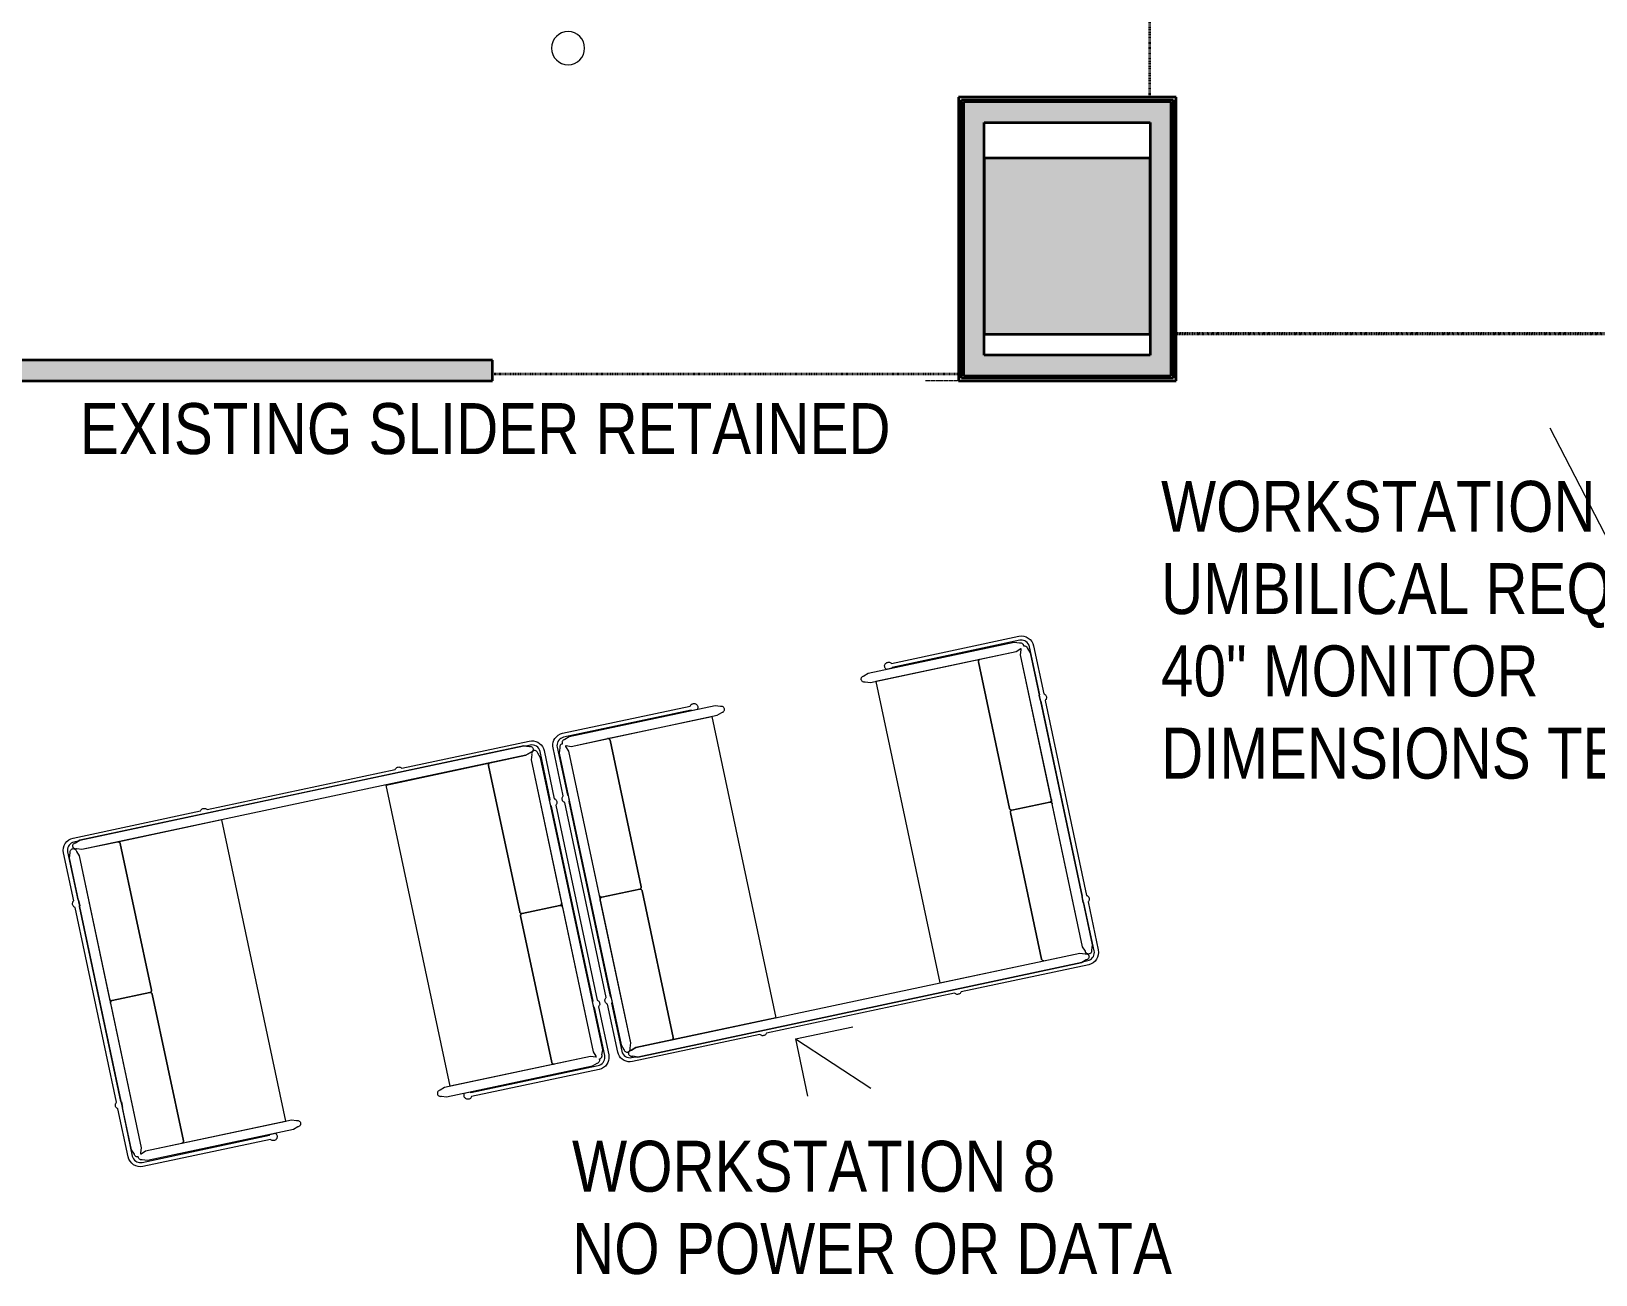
# Model space of a CAD drawing. Header units: millimetres. Extents: x 31960 to 73442, y -14102 to 21505.
# Drawn here: x 39723 to 47270, y -5281 to 719 of the extents above; entities that cross this region are included whole.
import ezdxf

# ---------------------------------------------------------------- set-up
doc = ezdxf.new("R2010")
doc.units = ezdxf.units.MM
doc.linetypes.add('BVNDH-Dash', pattern=[6, 3, -3])
doc.linetypes.add('BVNDH-Overhead', pattern=[6, 4, -2])
for name, color, linetype, lineweight in [('A-AREA', 32, 'BVNDH-Dash', 35), ('A-FLOR-OVHD', 1, 'BVNDH-Overhead', 13), ('A-GENM', 13, 'Continuous', 13), ('A-WALL', 113, 'Continuous', 13), ('A-WALL-PATT', 111, 'Continuous', 13), ('G-ANNO-TEXT', 231, 'Continuous', 9), ('G-IMPT', 8, 'Continuous', 9), ('I-FURN', 30, 'Continuous', 9), ('I-WALL', 2, 'Continuous', 13)]:
    doc.layers.add(name, color=color, linetype=linetype, lineweight=lineweight)
doc.styles.add('Arial Narrow_1', font='ARIALN.TTF', dxfattribs={"height": 245.820669})
pattern_1 = [(0, (0, 0), (0, 300000), [])]

# ---------------------------------------------------------------- blocks, each defined once
blk = doc.blocks.new('Family3 - Family3-1058224-Level 9 207 Kent St 1_100')
at = {"layer": 'A-GENM'}
blk.add_hatch(color=254, dxfattribs=at).paths.add_polyline_path([(-1040.1, -1663.5), (-190.1, -1663.5), (-190.1, -862.5), (-1040.1, -862.5)], flags=0)
at = {"layer": 'A-GENM', "color": 67, "lineweight": 35}
for p, q in [((-190.1, -862.5), (-1040.1, -862.5)), ((-1040.1, -862.5), (-1040.1, -1663.5)), ((-190.1, -1663.5), (-190.1, -862.5)), ((-1040.1, -1663.5), (-190.1, -1663.5))]:
    blk.add_line(p, q, dxfattribs=at)
blk = doc.blocks.new('Alcove Cabin5 - Alcove_Cabin_Group individual_dwg-1684359-Level 9 207 Kent St 1_100')
at = {"layer": 'G-IMPT', "flags": 128}
for points in [[(-620.97, -2550), (-620.97, -2786.87), (-618.394, -2788.78), (-616.178, -2791.1), (-614.385, -2793.77), (-613.066, -2796.69), (-612.259, -2799.8), (-611.988, -2803), (-612.259, -2806.2), (-613.066, -2809.31), (-614.385, -2812.23), (-616.178, -2814.9), (-618.394, -2817.22), (-620.97, -2819.13), (-620.97, -3780.87), (-618.394, -3782.78), (-616.178, -3785.1), (-614.385, -3787.77), (-613.066, -3790.69), (-612.259, -3793.8), (-611.988, -3797), (-612.259, -3800.2), (-613.066, -3803.31), (-614.385, -3806.23), (-616.178, -3808.9), (-618.394, -3811.22), (-620.97, -3813.13), (-620.97, -4050), (-621.709, -4059.39), (-623.907, -4068.54), (-627.51, -4077.24), (-632.429, -4085.27), (-638.544, -4092.43), (-647.636, -4099.89), (-658.009, -4105.43), (-669.265, -4108.85), (-680.97, -4110), (-1309.84, -4110), (-1311.95, -4112.8), (-1314.54, -4115.16), (-1317.52, -4117), (-1320.79, -4118.26), (-1324.24, -4118.9), (-1327.74, -4118.9), (-1331.19, -4118.25), (-1334.45, -4116.98), (-1337.43, -4115.13), (-1340.02, -4112.77), (-1342.12, -4109.97), (-1343.68, -4106.83), (-1344.64, -4103.46), (-1344.95, -4099.97), (-1344.62, -4096.48), (-1343.66, -4093.11), (-1342.09, -4089.97), (-1339.97, -4087.18), (-1339.97, -4086.63), (-1311.97, -4086.63), (-1311.97, -4087.18), (-1309.84, -4090), (-680.97, -4090), (-674.024, -4089.39), (-667.289, -4087.59), (-660.97, -4084.64), (-655.258, -4080.64), (-650.328, -4075.71), (-646.329, -4070), (-643.382, -4063.68), (-641.578, -4056.95), (-640.97, -4050), (-640.97, -3813.13), (-643.788, -3811), (-644.342, -3811), (-644.342, -3783), (-643.788, -3783), (-640.97, -3780.87), (-640.97, -2819.13), (-643.788, -2817), (-644.342, -2817), (-644.342, -2789), (-643.788, -2789), (-640.97, -2786.87), (-640.97, -2550), (-641.739, -2542.2), (-644.015, -2534.69), (-647.711, -2527.78), (-652.686, -2521.72), (-658.747, -2516.74), (-665.663, -2513.04), (-673.166, -2510.77), (-680.97, -2510), (-701.003, -2510), (-710.97, -2506.37), (-2900.97, -2506.37), (-2910.94, -2510), (-2930.97, -2510), (-2937.92, -2510.61), (-2944.65, -2512.41), (-2950.97, -2515.36), (-2956.68, -2519.36), (-2961.61, -2524.29), (-2965.61, -2530), (-2968.56, -2536.32), (-2970.36, -2543.05), (-2970.97, -2550), (-2970.97, -2786.87), (-2968.15, -2789), (-2967.6, -2789), (-2967.6, -2817), (-2968.15, -2817), (-2970.97, -2819.13), (-2970.97, -3780.87), (-2968.15, -3783), (-2967.6, -3783), (-2967.6, -3811), (-2968.15, -3811), (-2970.97, -3813.13), (-2970.97, -4050), (-2970.2, -4057.8), (-2967.93, -4065.31), (-2964.23, -4072.22), (-2959.25, -4078.28), (-2954.48, -4082.36), (-2949.13, -4085.64), (-2943.33, -4088.04), (-2937.23, -4089.51), (-2930.97, -4090), (-2302.1, -4090), (-2299.97, -4087.18), (-2299.97, -4086.63), (-2271.97, -4086.63), (-2271.97, -4087.18), (-2269.85, -4089.97), (-2268.28, -4093.11), (-2267.32, -4096.48), (-2266.99, -4099.97), (-2267.3, -4103.46), (-2268.26, -4106.83), (-2269.82, -4109.97), (-2271.92, -4112.77), (-2274.51, -4115.13), (-2277.49, -4116.98), (-2280.75, -4118.25), (-2284.2, -4118.9), (-2287.7, -4118.9), (-2291.15, -4118.26), (-2294.42, -4117), (-2297.4, -4115.16), (-2299.99, -4112.8), (-2302.1, -4110), (-2930.97, -4110), (-2942.68, -4108.85), (-2953.93, -4105.43), (-2964.3, -4099.89), (-2973.4, -4092.43), (-2980.86, -4083.33), (-2986.4, -4072.96), (-2989.82, -4061.71), (-2990.97, -4050), (-2990.97, -3813.13), (-2993.55, -3811.22), (-2995.76, -3808.9), (-2997.56, -3806.23), (-2998.87, -3803.31), (-2999.68, -3800.2), (-2999.95, -3797), (-2999.68, -3793.8), (-2998.87, -3790.69), (-2997.56, -3787.77), (-2995.76, -3785.1), (-2993.55, -3782.78), (-2990.97, -3780.87), (-2990.97, -2819.13), (-2993.55, -2817.22), (-2995.76, -2814.9), (-2997.56, -2812.23), (-2998.87, -2809.31), (-2999.68, -2806.2), (-2999.95, -2803), (-2999.68, -2799.8), (-2998.87, -2796.69), (-2997.56, -2793.77), (-2995.76, -2791.1), (-2993.55, -2788.78), (-2990.97, -2786.87), (-2990.97, -2550), (-2989.82, -2538.29), (-2986.4, -2527.04), (-2980.86, -2516.67), (-2973.4, -2507.57), (-2964.3, -2500.11), (-2953.93, -2494.57), (-2942.68, -2491.15), (-2930.97, -2490), (-2302.1, -2490), (-2300.19, -2487.42), (-2297.87, -2485.21), (-2295.2, -2483.41), (-2292.28, -2482.1), (-2289.17, -2481.29), (-2285.97, -2481.02), (-2282.77, -2481.29), (-2279.66, -2482.1), (-2276.74, -2483.41), (-2274.07, -2485.21), (-2271.75, -2487.42), (-2269.84, -2490), (-1342.1, -2490), (-1340.19, -2487.42), (-1337.87, -2485.21), (-1335.2, -2483.41), (-1332.28, -2482.1), (-1329.17, -2481.29), (-1325.97, -2481.02), (-1322.77, -2481.29), (-1319.66, -2482.1), (-1316.74, -2483.41), (-1314.07, -2485.21), (-1311.75, -2487.42), (-1309.84, -2490), (-680.97, -2490), (-670.551, -2490.91), (-660.449, -2493.62), (-650.97, -2498.04), (-642.403, -2504.04), (-635.007, -2511.43), (-629.008, -2520), (-624.588, -2529.48), (-621.882, -2539.58)], [(-2928.97, -2555.01), (-2928.97, -2556.3), (-2920.34, -2580), (-2920.34, -4020), (-2929.01, -4043.83), (-2929, -4045.93), (-2929.28, -4048.02), (-2927.3, -4048.04), (-2903.47, -4039.37), (-2183.47, -4039.37), (-2159.77, -4048), (-2158.48, -4048), (-2155.56, -4048.29), (-2152.74, -4049.14), (-2150.15, -4050.53), (-2147.88, -4052.39), (-2146.01, -4054.67), (-2144.63, -4057.26), (-2143.77, -4060.07), (-2143.48, -4063), (-2143.77, -4065.93), (-2144.63, -4068.74), (-2146.01, -4071.33), (-2147.88, -4073.61), (-2150.15, -4075.47), (-2152.74, -4076.86), (-2155.56, -4077.71), (-2158.48, -4078), (-2159.77, -4078), (-2183.47, -4086.63), (-2903.47, -4086.63), (-2927.3, -4077.96), (-2930.07, -4077.91), (-2932.79, -4077.36), (-2935.36, -4076.32), (-2937.69, -4074.82), (-2939.71, -4072.91), (-2941.35, -4070.67), (-2942.54, -4068.17), (-2943.25, -4065.49), (-2943.45, -4062.72), (-2943.15, -4059.96), (-2945.58, -4059.9), (-2947.97, -4059.44), (-2950.26, -4058.6), (-2952.38, -4057.41), (-2954.28, -4055.88), (-2955.91, -4054.07), (-2957.22, -4052.02), (-2958.18, -4049.78), (-2958.77, -4047.41), (-2958.97, -4044.99), (-2958.97, -4043.7), (-2967.6, -4020), (-2967.6, -2580), (-2958.97, -2556.3), (-2958.97, -2555.01), (-2958.68, -2552.09), (-2957.83, -2549.27), (-2956.44, -2546.68), (-2954.58, -2544.41), (-2952.3, -2542.54), (-2949.71, -2541.16), (-2946.9, -2540.3), (-2943.97, -2540.01), (-2941.04, -2540.3), (-2938.23, -2541.16), (-2935.64, -2542.54), (-2933.36, -2544.41), (-2931.5, -2546.68), (-2930.11, -2549.27), (-2929.26, -2552.09)], [(-1805.97, -2506.37), (-710.97, -2506.37), (-687.266, -2515), (-685.983, -2515), (-683.057, -2515.29), (-680.243, -2516.14), (-677.65, -2517.53), (-675.377, -2519.39), (-673.512, -2521.67), (-672.126, -2524.26), (-671.272, -2527.07), (-670.984, -2530), (-671.272, -2532.93), (-672.126, -2535.74), (-673.512, -2538.33), (-675.377, -2540.61), (-677.65, -2542.47), (-680.243, -2543.86), (-683.057, -2544.71), (-685.983, -2545), (-687.266, -2545), (-710.97, -2553.63), (-2900.97, -2553.63), (-2924.67, -2545), (-2925.96, -2545), (-2928.88, -2544.71), (-2931.7, -2543.86), (-2934.29, -2542.47), (-2936.56, -2540.61), (-2938.43, -2538.33), (-2939.81, -2535.74), (-2940.67, -2532.93), (-2940.96, -2530), (-2940.67, -2527.07), (-2939.81, -2524.26), (-2938.43, -2521.67), (-2936.56, -2519.39), (-2934.29, -2517.53), (-2931.7, -2516.14), (-2928.88, -2515.29), (-2925.96, -2515), (-2924.67, -2515), (-2900.97, -2506.37)], [(-2925.96, -2545), (-2928.25, -2544.82), (-2930.5, -2544.3), (-2932.63, -2543.43), (-2934.61, -2542.25), (-2935.09, -2542.92), (-2932.99, -2544.79), (-2931.28, -2547.02), (-2930.01, -2549.52), (-2929.23, -2552.22), (-2928.97, -2555.01), (-2928.97, -2556.3), (-2920.34, -2580), (-2920.34, -3286.5), (-2920.15, -3288.45), (-2919.58, -3290.33), (-2918.66, -3292.06), (-2917.41, -3293.57), (-2915.9, -3294.81), (-2914.17, -3295.74), (-2912.29, -3296.31), (-2910.34, -3296.5), (-2724.06, -3296.5), (-2722.11, -3296.31), (-2720.23, -3295.74), (-2718.51, -3294.81), (-2716.99, -3293.57), (-2715.75, -3292.06), (-2714.82, -3290.33), (-2714.25, -3288.45), (-2714.06, -3286.5), (-2714.06, -2563.63), (-2714.25, -2561.68), (-2714.82, -2559.8), (-2715.75, -2558.07), (-2716.99, -2556.56), (-2718.18, -2555.54), (-2719.52, -2554.72), (-2720.97, -2554.12), (-2722.5, -2553.75), (-2724.06, -2553.63), (-2900.97, -2553.63), (-2924.67, -2545)], [(-2714.06, -4029.37), (-2714.25, -4031.32), (-2714.82, -4033.2), (-2715.75, -4034.93), (-2716.99, -4036.44), (-2718.51, -4037.69), (-2720.23, -4038.61), (-2722.11, -4039.18), (-2724.06, -4039.37), (-2210.97, -4039.37), (-2210.97, -2553.63), (-2724.06, -2553.63), (-2722.5, -2553.75), (-2720.97, -2554.12), (-2719.52, -2554.72), (-2718.18, -2555.54), (-2716.99, -2556.56), (-2715.75, -2558.07), (-2714.82, -2559.8), (-2714.25, -2561.68), (-2714.06, -2563.63), (-2714.06, -3286.5), (-2714.18, -3288.06), (-2714.55, -3289.59), (-2715.15, -3291.04), (-2715.97, -3292.38), (-2716.99, -3293.57), (-2718.51, -3294.81), (-2720.23, -3295.74), (-2722.11, -3296.31), (-2724.06, -3296.5), (-2722.11, -3296.69), (-2720.23, -3297.26), (-2718.51, -3298.19), (-2716.99, -3299.43), (-2715.97, -3300.62), (-2715.15, -3301.96), (-2714.55, -3303.41), (-2714.18, -3304.94), (-2714.06, -3306.5)], [(-682.97, -2555.01), (-682.97, -2556.3), (-691.598, -2580), (-691.598, -4020), (-682.925, -4043.83), (-682.94, -4045.93), (-682.659, -4048.02), (-684.642, -4048.04), (-708.47, -4039.37), (-1428.47, -4039.37), (-1452.17, -4048), (-1453.46, -4048), (-1456.38, -4048.29), (-1459.2, -4049.14), (-1461.79, -4050.53), (-1464.06, -4052.39), (-1465.93, -4054.67), (-1467.31, -4057.26), (-1468.17, -4060.07), (-1468.46, -4063), (-1468.17, -4065.93), (-1467.31, -4068.74), (-1465.93, -4071.33), (-1464.06, -4073.61), (-1461.79, -4075.47), (-1459.2, -4076.86), (-1456.38, -4077.71), (-1453.46, -4078), (-1452.17, -4078), (-1428.47, -4086.63), (-708.47, -4086.63), (-684.642, -4077.96), (-681.869, -4077.91), (-679.15, -4077.36), (-676.58, -4076.32), (-674.246, -4074.82), (-672.228, -4072.91), (-670.595, -4070.67), (-669.402, -4068.17), (-668.691, -4065.49), (-668.486, -4062.72), (-668.794, -4059.96), (-666.359, -4059.9), (-663.967, -4059.44), (-661.68, -4058.6), (-659.558, -4057.41), (-657.659, -4055.88), (-656.032, -4054.07), (-654.719, -4052.02), (-653.756, -4049.78), (-653.168, -4047.41), (-652.97, -4044.99), (-652.97, -4043.7), (-644.342, -4020), (-644.342, -2580), (-652.97, -2556.3), (-652.97, -2555.01), (-653.258, -2552.09), (-654.112, -2549.27), (-655.498, -2546.68), (-657.364, -2544.41), (-659.637, -2542.54), (-662.23, -2541.16), (-665.044, -2540.3), (-667.97, -2540.01), (-670.896, -2540.3), (-673.71, -2541.16), (-676.303, -2542.54), (-678.576, -2544.41), (-680.442, -2546.68), (-681.828, -2549.27), (-682.682, -2552.09)], [(-897.879, -4029.37), (-897.687, -4031.32), (-897.118, -4033.2), (-896.194, -4034.93), (-894.95, -4036.44), (-893.435, -4037.69), (-891.706, -4038.61), (-889.83, -4039.18), (-887.879, -4039.37), (-1400.97, -4039.37), (-1400.97, -2553.63), (-887.879, -2553.63), (-889.444, -2553.75), (-890.969, -2554.12), (-892.419, -2554.72), (-893.757, -2555.54), (-894.95, -2556.56), (-896.194, -2558.07), (-897.118, -2559.8), (-897.687, -2561.68), (-897.879, -2563.63), (-897.879, -3286.5), (-897.756, -3288.06), (-897.39, -3289.59), (-896.789, -3291.04), (-895.969, -3292.38), (-894.95, -3293.57), (-893.435, -3294.81), (-891.706, -3295.74), (-889.83, -3296.31), (-887.879, -3296.5), (-889.83, -3296.69), (-891.706, -3297.26), (-893.435, -3298.19), (-894.95, -3299.43), (-895.969, -3300.62), (-896.789, -3301.96), (-897.39, -3303.41), (-897.756, -3304.94), (-897.879, -3306.5)], [(-685.983, -2545), (-683.685, -2544.82), (-681.442, -2544.3), (-679.306, -2543.43), (-677.327, -2542.25), (-676.85, -2542.92), (-678.947, -2544.79), (-680.66, -2547.02), (-681.928, -2549.52), (-682.707, -2552.22), (-682.97, -2555.01), (-682.97, -2556.3), (-691.598, -2580), (-691.598, -3286.5), (-691.79, -3288.45), (-692.359, -3290.33), (-693.283, -3292.06), (-694.527, -3293.57), (-696.042, -3294.81), (-697.771, -3295.74), (-699.647, -3296.31), (-701.598, -3296.5), (-887.879, -3296.5), (-889.83, -3296.31), (-891.706, -3295.74), (-893.435, -3294.81), (-894.95, -3293.57), (-896.194, -3292.06), (-897.118, -3290.33), (-897.687, -3288.45), (-897.879, -3286.5), (-897.879, -2563.63), (-897.687, -2561.68), (-897.118, -2559.8), (-896.194, -2558.07), (-894.95, -2556.56), (-893.757, -2555.54), (-892.419, -2554.72), (-890.969, -2554.12), (-889.444, -2553.75), (-887.879, -2553.63), (-710.97, -2553.63), (-687.266, -2545)], [(-2927.3, -4048.04), (-2903.47, -4039.37), (-2724.06, -4039.37), (-2722.11, -4039.18), (-2720.23, -4038.61), (-2718.51, -4037.69), (-2716.99, -4036.44), (-2715.75, -4034.93), (-2714.82, -4033.2), (-2714.25, -4031.32), (-2714.06, -4029.37), (-2714.06, -3306.5), (-2714.25, -3304.55), (-2714.82, -3302.67), (-2715.75, -3300.94), (-2716.99, -3299.43), (-2718.51, -3298.19), (-2720.23, -3297.26), (-2722.11, -3296.69), (-2724.06, -3296.5), (-2910.34, -3296.5), (-2912.29, -3296.69), (-2914.17, -3297.26), (-2915.9, -3298.19), (-2917.41, -3299.43), (-2918.66, -3300.94), (-2919.58, -3302.67), (-2920.15, -3304.55), (-2920.34, -3306.5), (-2920.34, -4020), (-2929.01, -4043.83), (-2929, -4045.93), (-2929.28, -4048.02), (-2928.46, -4048)], [(-2920.34, -3306.5), (-2920.15, -3304.55), (-2919.58, -3302.67), (-2918.66, -3300.94), (-2917.41, -3299.43), (-2915.9, -3298.19), (-2914.17, -3297.26), (-2912.29, -3296.69), (-2910.34, -3296.5), (-2912.29, -3296.31), (-2914.17, -3295.74), (-2915.9, -3294.81), (-2917.41, -3293.57), (-2918.66, -3292.06), (-2919.58, -3290.33), (-2920.15, -3288.45), (-2920.34, -3286.5)], [(-691.598, -3286.5), (-691.79, -3288.45), (-692.359, -3290.33), (-693.283, -3292.06), (-694.527, -3293.57), (-695.72, -3294.59), (-697.058, -3295.41), (-698.507, -3296.01), (-700.033, -3296.38), (-701.598, -3296.5), (-700.033, -3296.62), (-698.507, -3296.99), (-697.058, -3297.59), (-695.72, -3298.41), (-694.527, -3299.43), (-693.283, -3300.94), (-692.359, -3302.67), (-691.79, -3304.55), (-691.598, -3306.5)]]:
    blk.add_lwpolyline(points, close=True, dxfattribs=at)
blk.add_lwpolyline([(-684.642, -4048.04), (-708.47, -4039.37), (-887.879, -4039.37), (-889.83, -4039.18), (-891.706, -4038.61), (-893.435, -4037.69), (-894.95, -4036.44), (-896.194, -4034.93), (-897.118, -4033.2), (-897.687, -4031.32), (-897.879, -4029.37), (-897.879, -3306.5), (-897.687, -3304.55), (-897.118, -3302.67), (-896.194, -3300.94), (-894.95, -3299.43), (-893.435, -3298.19), (-891.706, -3297.26), (-889.83, -3296.69), (-887.879, -3296.5), (-701.598, -3296.5), (-699.647, -3296.69), (-697.771, -3297.26), (-696.042, -3298.19), (-694.527, -3299.43), (-693.283, -3300.94), (-692.359, -3302.67), (-691.79, -3304.55), (-691.598, -3306.5), (-691.598, -4020), (-682.925, -4043.83), (-682.94, -4045.93), (-682.659, -4048.02), (-683.483, -4048), (-684.64, -4048.04)], dxfattribs=at)
blk = doc.blocks.new('Alcove Cabin5 - Alcove Cabin-1804124-Level 9 207 Kent St 1_100')
blk.add_blockref('Alcove Cabin5 - Alcove_Cabin_Group individual_dwg-1684359-Level 9 207 Kent St 1_100', (43276.9, -214.5))
blk = doc.blocks.new('Alcove Cabin8 - Alcove_Cabin_Group individual_dwg-1684359-Level 9 207 Kent St 1_100')
at = {"layer": 'G-IMPT', "flags": 128}
for points in [[(-620.97, -2550), (-620.97, -2786.87), (-618.394, -2788.78), (-616.178, -2791.1), (-614.385, -2793.77), (-613.066, -2796.69), (-612.259, -2799.8), (-611.988, -2803), (-612.259, -2806.2), (-613.066, -2809.31), (-614.385, -2812.23), (-616.178, -2814.9), (-618.394, -2817.22), (-620.97, -2819.13), (-620.97, -3780.87), (-618.394, -3782.78), (-616.178, -3785.1), (-614.385, -3787.77), (-613.066, -3790.69), (-612.259, -3793.8), (-611.988, -3797), (-612.259, -3800.2), (-613.066, -3803.31), (-614.385, -3806.23), (-616.178, -3808.9), (-618.394, -3811.22), (-620.97, -3813.13), (-620.97, -4050), (-621.709, -4059.39), (-623.907, -4068.54), (-627.51, -4077.24), (-632.429, -4085.27), (-638.544, -4092.43), (-647.636, -4099.89), (-658.009, -4105.43), (-669.265, -4108.85), (-680.97, -4110), (-1309.84, -4110), (-1311.95, -4112.8), (-1314.54, -4115.16), (-1317.52, -4117), (-1320.79, -4118.26), (-1324.24, -4118.9), (-1327.74, -4118.9), (-1331.19, -4118.25), (-1334.45, -4116.98), (-1337.43, -4115.13), (-1340.02, -4112.77), (-1342.12, -4109.97), (-1343.68, -4106.83), (-1344.64, -4103.46), (-1344.95, -4099.97), (-1344.62, -4096.48), (-1343.66, -4093.11), (-1342.09, -4089.97), (-1339.97, -4087.18), (-1339.97, -4086.63), (-1311.97, -4086.63), (-1311.97, -4087.18), (-1309.84, -4090), (-680.97, -4090), (-674.024, -4089.39), (-667.289, -4087.59), (-660.97, -4084.64), (-655.258, -4080.64), (-650.328, -4075.71), (-646.329, -4070), (-643.382, -4063.68), (-641.578, -4056.95), (-640.97, -4050), (-640.97, -3813.13), (-643.788, -3811), (-644.342, -3811), (-644.342, -3783), (-643.788, -3783), (-640.97, -3780.87), (-640.97, -2819.13), (-643.788, -2817), (-644.342, -2817), (-644.342, -2789), (-643.788, -2789), (-640.97, -2786.87), (-640.97, -2550), (-641.739, -2542.2), (-644.015, -2534.69), (-647.711, -2527.78), (-652.686, -2521.72), (-658.747, -2516.74), (-665.663, -2513.04), (-673.166, -2510.77), (-680.97, -2510), (-701.003, -2510), (-710.97, -2506.37), (-2900.97, -2506.37), (-2910.94, -2510), (-2930.97, -2510), (-2937.92, -2510.61), (-2944.65, -2512.41), (-2950.97, -2515.36), (-2956.68, -2519.36), (-2961.61, -2524.29), (-2965.61, -2530), (-2968.56, -2536.32), (-2970.36, -2543.05), (-2970.97, -2550), (-2970.97, -2786.87), (-2968.15, -2789), (-2967.6, -2789), (-2967.6, -2817), (-2968.15, -2817), (-2970.97, -2819.13), (-2970.97, -3780.87), (-2968.15, -3783), (-2967.6, -3783), (-2967.6, -3811), (-2968.15, -3811), (-2970.97, -3813.13), (-2970.97, -4050), (-2970.2, -4057.8), (-2967.93, -4065.31), (-2964.23, -4072.22), (-2959.25, -4078.28), (-2954.48, -4082.36), (-2949.13, -4085.64), (-2943.33, -4088.04), (-2937.23, -4089.51), (-2930.97, -4090), (-2302.1, -4090), (-2299.97, -4087.18), (-2299.97, -4086.63), (-2271.97, -4086.63), (-2271.97, -4087.18), (-2269.85, -4089.97), (-2268.28, -4093.11), (-2267.32, -4096.48), (-2266.99, -4099.97), (-2267.3, -4103.46), (-2268.26, -4106.83), (-2269.82, -4109.97), (-2271.92, -4112.77), (-2274.51, -4115.13), (-2277.49, -4116.98), (-2280.75, -4118.25), (-2284.2, -4118.9), (-2287.7, -4118.9), (-2291.15, -4118.26), (-2294.42, -4117), (-2297.4, -4115.16), (-2299.99, -4112.8), (-2302.1, -4110), (-2930.97, -4110), (-2942.68, -4108.85), (-2953.93, -4105.43), (-2964.3, -4099.89), (-2973.4, -4092.43), (-2980.86, -4083.33), (-2986.4, -4072.96), (-2989.82, -4061.71), (-2990.97, -4050), (-2990.97, -3813.13), (-2993.55, -3811.22), (-2995.76, -3808.9), (-2997.56, -3806.23), (-2998.87, -3803.31), (-2999.68, -3800.2), (-2999.95, -3797), (-2999.68, -3793.8), (-2998.87, -3790.69), (-2997.56, -3787.77), (-2995.76, -3785.1), (-2993.55, -3782.78), (-2990.97, -3780.87), (-2990.97, -2819.13), (-2993.55, -2817.22), (-2995.76, -2814.9), (-2997.56, -2812.23), (-2998.87, -2809.31), (-2999.68, -2806.2), (-2999.95, -2803), (-2999.68, -2799.8), (-2998.87, -2796.69), (-2997.56, -2793.77), (-2995.76, -2791.1), (-2993.55, -2788.78), (-2990.97, -2786.87), (-2990.97, -2550), (-2989.82, -2538.29), (-2986.4, -2527.04), (-2980.86, -2516.67), (-2973.4, -2507.57), (-2964.3, -2500.11), (-2953.93, -2494.57), (-2942.68, -2491.15), (-2930.97, -2490), (-2302.1, -2490), (-2300.19, -2487.42), (-2297.87, -2485.21), (-2295.2, -2483.41), (-2292.28, -2482.1), (-2289.17, -2481.29), (-2285.97, -2481.02), (-2282.77, -2481.29), (-2279.66, -2482.1), (-2276.74, -2483.41), (-2274.07, -2485.21), (-2271.75, -2487.42), (-2269.84, -2490), (-1342.1, -2490), (-1340.19, -2487.42), (-1337.87, -2485.21), (-1335.2, -2483.41), (-1332.28, -2482.1), (-1329.17, -2481.29), (-1325.97, -2481.02), (-1322.77, -2481.29), (-1319.66, -2482.1), (-1316.74, -2483.41), (-1314.07, -2485.21), (-1311.75, -2487.42), (-1309.84, -2490), (-680.97, -2490), (-670.551, -2490.91), (-660.449, -2493.62), (-650.97, -2498.04), (-642.403, -2504.04), (-635.007, -2511.43), (-629.008, -2520), (-624.588, -2529.48), (-621.882, -2539.58)], [(-2928.97, -2555.01), (-2928.97, -2556.3), (-2920.34, -2580), (-2920.34, -4020), (-2929.01, -4043.83), (-2929, -4045.93), (-2929.28, -4048.02), (-2927.3, -4048.04), (-2903.47, -4039.37), (-2183.47, -4039.37), (-2159.77, -4048), (-2158.48, -4048), (-2155.56, -4048.29), (-2152.74, -4049.14), (-2150.15, -4050.53), (-2147.88, -4052.39), (-2146.01, -4054.67), (-2144.63, -4057.26), (-2143.77, -4060.07), (-2143.48, -4063), (-2143.77, -4065.93), (-2144.63, -4068.74), (-2146.01, -4071.33), (-2147.88, -4073.61), (-2150.15, -4075.47), (-2152.74, -4076.86), (-2155.56, -4077.71), (-2158.48, -4078), (-2159.77, -4078), (-2183.47, -4086.63), (-2903.47, -4086.63), (-2927.3, -4077.96), (-2930.07, -4077.91), (-2932.79, -4077.36), (-2935.36, -4076.32), (-2937.69, -4074.82), (-2939.71, -4072.91), (-2941.35, -4070.67), (-2942.54, -4068.17), (-2943.25, -4065.49), (-2943.45, -4062.72), (-2943.15, -4059.96), (-2945.58, -4059.9), (-2947.97, -4059.44), (-2950.26, -4058.6), (-2952.38, -4057.41), (-2954.28, -4055.88), (-2955.91, -4054.07), (-2957.22, -4052.02), (-2958.18, -4049.78), (-2958.77, -4047.41), (-2958.97, -4044.99), (-2958.97, -4043.7), (-2967.6, -4020), (-2967.6, -2580), (-2958.97, -2556.3), (-2958.97, -2555.01), (-2958.68, -2552.09), (-2957.83, -2549.27), (-2956.44, -2546.68), (-2954.58, -2544.41), (-2952.3, -2542.54), (-2949.71, -2541.16), (-2946.9, -2540.3), (-2943.97, -2540.01), (-2941.04, -2540.3), (-2938.23, -2541.16), (-2935.64, -2542.54), (-2933.36, -2544.41), (-2931.5, -2546.68), (-2930.11, -2549.27), (-2929.26, -2552.09)], [(-1805.97, -2506.37), (-710.97, -2506.37), (-687.266, -2515), (-685.983, -2515), (-683.057, -2515.29), (-680.243, -2516.14), (-677.65, -2517.53), (-675.377, -2519.39), (-673.512, -2521.67), (-672.126, -2524.26), (-671.272, -2527.07), (-670.984, -2530), (-671.272, -2532.93), (-672.126, -2535.74), (-673.512, -2538.33), (-675.377, -2540.61), (-677.65, -2542.47), (-680.243, -2543.86), (-683.057, -2544.71), (-685.983, -2545), (-687.266, -2545), (-710.97, -2553.63), (-2900.97, -2553.63), (-2924.67, -2545), (-2925.96, -2545), (-2928.88, -2544.71), (-2931.7, -2543.86), (-2934.29, -2542.47), (-2936.56, -2540.61), (-2938.43, -2538.33), (-2939.81, -2535.74), (-2940.67, -2532.93), (-2940.96, -2530), (-2940.67, -2527.07), (-2939.81, -2524.26), (-2938.43, -2521.67), (-2936.56, -2519.39), (-2934.29, -2517.53), (-2931.7, -2516.14), (-2928.88, -2515.29), (-2925.96, -2515), (-2924.67, -2515), (-2900.97, -2506.37)], [(-2925.96, -2545), (-2928.25, -2544.82), (-2930.5, -2544.3), (-2932.63, -2543.43), (-2934.61, -2542.25), (-2935.09, -2542.92), (-2932.99, -2544.79), (-2931.28, -2547.02), (-2930.01, -2549.52), (-2929.23, -2552.22), (-2928.97, -2555.01), (-2928.97, -2556.3), (-2920.34, -2580), (-2920.34, -3286.5), (-2920.15, -3288.45), (-2919.58, -3290.33), (-2918.66, -3292.06), (-2917.41, -3293.57), (-2915.9, -3294.81), (-2914.17, -3295.74), (-2912.29, -3296.31), (-2910.34, -3296.5), (-2724.06, -3296.5), (-2722.11, -3296.31), (-2720.23, -3295.74), (-2718.51, -3294.81), (-2716.99, -3293.57), (-2715.75, -3292.06), (-2714.82, -3290.33), (-2714.25, -3288.45), (-2714.06, -3286.5), (-2714.06, -2563.63), (-2714.25, -2561.68), (-2714.82, -2559.8), (-2715.75, -2558.07), (-2716.99, -2556.56), (-2718.18, -2555.54), (-2719.52, -2554.72), (-2720.97, -2554.12), (-2722.5, -2553.75), (-2724.06, -2553.63), (-2900.97, -2553.63), (-2924.67, -2545)], [(-2714.06, -4029.37), (-2714.25, -4031.32), (-2714.82, -4033.2), (-2715.75, -4034.93), (-2716.99, -4036.44), (-2718.51, -4037.69), (-2720.23, -4038.61), (-2722.11, -4039.18), (-2724.06, -4039.37), (-2210.97, -4039.37), (-2210.97, -2553.63), (-2724.06, -2553.63), (-2722.5, -2553.75), (-2720.97, -2554.12), (-2719.52, -2554.72), (-2718.18, -2555.54), (-2716.99, -2556.56), (-2715.75, -2558.07), (-2714.82, -2559.8), (-2714.25, -2561.68), (-2714.06, -2563.63), (-2714.06, -3286.5), (-2714.18, -3288.06), (-2714.55, -3289.59), (-2715.15, -3291.04), (-2715.97, -3292.38), (-2716.99, -3293.57), (-2718.51, -3294.81), (-2720.23, -3295.74), (-2722.11, -3296.31), (-2724.06, -3296.5), (-2722.11, -3296.69), (-2720.23, -3297.26), (-2718.51, -3298.19), (-2716.99, -3299.43), (-2715.97, -3300.62), (-2715.15, -3301.96), (-2714.55, -3303.41), (-2714.18, -3304.94), (-2714.06, -3306.5)], [(-682.97, -2555.01), (-682.97, -2556.3), (-691.598, -2580), (-691.598, -4020), (-682.925, -4043.83), (-682.94, -4045.93), (-682.659, -4048.02), (-684.642, -4048.04), (-708.47, -4039.37), (-1428.47, -4039.37), (-1452.17, -4048), (-1453.46, -4048), (-1456.38, -4048.29), (-1459.2, -4049.14), (-1461.79, -4050.53), (-1464.06, -4052.39), (-1465.93, -4054.67), (-1467.31, -4057.26), (-1468.17, -4060.07), (-1468.46, -4063), (-1468.17, -4065.93), (-1467.31, -4068.74), (-1465.93, -4071.33), (-1464.06, -4073.61), (-1461.79, -4075.47), (-1459.2, -4076.86), (-1456.38, -4077.71), (-1453.46, -4078), (-1452.17, -4078), (-1428.47, -4086.63), (-708.47, -4086.63), (-684.642, -4077.96), (-681.869, -4077.91), (-679.15, -4077.36), (-676.58, -4076.32), (-674.246, -4074.82), (-672.228, -4072.91), (-670.595, -4070.67), (-669.402, -4068.17), (-668.691, -4065.49), (-668.486, -4062.72), (-668.794, -4059.96), (-666.359, -4059.9), (-663.967, -4059.44), (-661.68, -4058.6), (-659.558, -4057.41), (-657.659, -4055.88), (-656.032, -4054.07), (-654.719, -4052.02), (-653.756, -4049.78), (-653.168, -4047.41), (-652.97, -4044.99), (-652.97, -4043.7), (-644.342, -4020), (-644.342, -2580), (-652.97, -2556.3), (-652.97, -2555.01), (-653.258, -2552.09), (-654.112, -2549.27), (-655.498, -2546.68), (-657.364, -2544.41), (-659.637, -2542.54), (-662.23, -2541.16), (-665.044, -2540.3), (-667.97, -2540.01), (-670.896, -2540.3), (-673.71, -2541.16), (-676.303, -2542.54), (-678.576, -2544.41), (-680.442, -2546.68), (-681.828, -2549.27), (-682.682, -2552.09)], [(-897.879, -4029.37), (-897.687, -4031.32), (-897.118, -4033.2), (-896.194, -4034.93), (-894.95, -4036.44), (-893.435, -4037.69), (-891.706, -4038.61), (-889.83, -4039.18), (-887.879, -4039.37), (-1400.97, -4039.37), (-1400.97, -2553.63), (-887.879, -2553.63), (-889.444, -2553.75), (-890.969, -2554.12), (-892.419, -2554.72), (-893.757, -2555.54), (-894.95, -2556.56), (-896.194, -2558.07), (-897.118, -2559.8), (-897.687, -2561.68), (-897.879, -2563.63), (-897.879, -3286.5), (-897.756, -3288.06), (-897.39, -3289.59), (-896.789, -3291.04), (-895.969, -3292.38), (-894.95, -3293.57), (-893.435, -3294.81), (-891.706, -3295.74), (-889.83, -3296.31), (-887.879, -3296.5), (-889.83, -3296.69), (-891.706, -3297.26), (-893.435, -3298.19), (-894.95, -3299.43), (-895.969, -3300.62), (-896.789, -3301.96), (-897.39, -3303.41), (-897.756, -3304.94), (-897.879, -3306.5)], [(-685.983, -2545), (-683.685, -2544.82), (-681.442, -2544.3), (-679.306, -2543.43), (-677.327, -2542.25), (-676.85, -2542.92), (-678.947, -2544.79), (-680.66, -2547.02), (-681.928, -2549.52), (-682.707, -2552.22), (-682.97, -2555.01), (-682.97, -2556.3), (-691.598, -2580), (-691.598, -3286.5), (-691.79, -3288.45), (-692.359, -3290.33), (-693.283, -3292.06), (-694.527, -3293.57), (-696.042, -3294.81), (-697.771, -3295.74), (-699.647, -3296.31), (-701.598, -3296.5), (-887.879, -3296.5), (-889.83, -3296.31), (-891.706, -3295.74), (-893.435, -3294.81), (-894.95, -3293.57), (-896.194, -3292.06), (-897.118, -3290.33), (-897.687, -3288.45), (-897.879, -3286.5), (-897.879, -2563.63), (-897.687, -2561.68), (-897.118, -2559.8), (-896.194, -2558.07), (-894.95, -2556.56), (-893.757, -2555.54), (-892.419, -2554.72), (-890.969, -2554.12), (-889.444, -2553.75), (-887.879, -2553.63), (-710.97, -2553.63), (-687.266, -2545)], [(-2927.3, -4048.04), (-2903.47, -4039.37), (-2724.06, -4039.37), (-2722.11, -4039.18), (-2720.23, -4038.61), (-2718.51, -4037.69), (-2716.99, -4036.44), (-2715.75, -4034.93), (-2714.82, -4033.2), (-2714.25, -4031.32), (-2714.06, -4029.37), (-2714.06, -3306.5), (-2714.25, -3304.55), (-2714.82, -3302.67), (-2715.75, -3300.94), (-2716.99, -3299.43), (-2718.51, -3298.19), (-2720.23, -3297.26), (-2722.11, -3296.69), (-2724.06, -3296.5), (-2910.34, -3296.5), (-2912.29, -3296.69), (-2914.17, -3297.26), (-2915.9, -3298.19), (-2917.41, -3299.43), (-2918.66, -3300.94), (-2919.58, -3302.67), (-2920.15, -3304.55), (-2920.34, -3306.5), (-2920.34, -4020), (-2929.01, -4043.83), (-2929, -4045.93), (-2929.28, -4048.02), (-2928.46, -4048)], [(-2920.34, -3306.5), (-2920.15, -3304.55), (-2919.58, -3302.67), (-2918.66, -3300.94), (-2917.41, -3299.43), (-2915.9, -3298.19), (-2914.17, -3297.26), (-2912.29, -3296.69), (-2910.34, -3296.5), (-2912.29, -3296.31), (-2914.17, -3295.74), (-2915.9, -3294.81), (-2917.41, -3293.57), (-2918.66, -3292.06), (-2919.58, -3290.33), (-2920.15, -3288.45), (-2920.34, -3286.5)], [(-691.598, -3286.5), (-691.79, -3288.45), (-692.359, -3290.33), (-693.283, -3292.06), (-694.527, -3293.57), (-695.72, -3294.59), (-697.058, -3295.41), (-698.507, -3296.01), (-700.033, -3296.38), (-701.598, -3296.5), (-700.033, -3296.62), (-698.507, -3296.99), (-697.058, -3297.59), (-695.72, -3298.41), (-694.527, -3299.43), (-693.283, -3300.94), (-692.359, -3302.67), (-691.79, -3304.55), (-691.598, -3306.5)]]:
    blk.add_lwpolyline(points, close=True, dxfattribs=at)
blk.add_lwpolyline([(-684.642, -4048.04), (-708.47, -4039.37), (-887.879, -4039.37), (-889.83, -4039.18), (-891.706, -4038.61), (-893.435, -4037.69), (-894.95, -4036.44), (-896.194, -4034.93), (-897.118, -4033.2), (-897.687, -4031.32), (-897.879, -4029.37), (-897.879, -3306.5), (-897.687, -3304.55), (-897.118, -3302.67), (-896.194, -3300.94), (-894.95, -3299.43), (-893.435, -3298.19), (-891.706, -3297.26), (-889.83, -3296.69), (-887.879, -3296.5), (-701.598, -3296.5), (-699.647, -3296.69), (-697.771, -3297.26), (-696.042, -3298.19), (-694.527, -3299.43), (-693.283, -3300.94), (-692.359, -3302.67), (-691.79, -3304.55), (-691.598, -3306.5), (-691.598, -4020), (-682.925, -4043.83), (-682.94, -4045.93), (-682.659, -4048.02), (-683.483, -4048), (-684.64, -4048.04)], dxfattribs=at)
blk = doc.blocks.new('Alcove Cabin8 - Alcove Cabin-1804484-Level 9 207 Kent St 1_100')
blk.add_blockref('Alcove Cabin8 - Alcove_Cabin_Group individual_dwg-1684359-Level 9 207 Kent St 1_100', (45289.6, 1043.1))
blk = doc.blocks.new('umbilical - umbilical-1916693-Level 9 207 Kent St 1_100')
at = {"layer": 'I-FURN'}
for start, end in [(0, 180), (180, 360)]:
    blk.add_arc((42312.7, 637.2), 80, start, end, dxfattribs=at)

msp = doc.modelspace()

# ---------------------------------------------------------------- hatches: boundary and pattern name
at = {"layer": 'A-WALL-PATT', "lineweight": 9}
h = msp.add_hatch(dxfattribs=at)
h.set_pattern_fill('FP_1', color=256, style=0, pattern_type=2)
h.set_pattern_definition(pattern_1)
h.paths.add_polyline_path([(44196.6, -954.6), (44210.6, -954.6), (44210.6, 401.4), (44196.6, 401.4), (44196.6, -944.6)], flags=0)
for points in [[(44320.6, -844.6), (44320.6, 378.2), (44220.6, 378.2), (44220.6, -844.6)], [(45121.6, 278.2), (45121.6, 378.2), (44320.6, 378.2), (44320.6, 278.2), (44444.1, 278.2)], [(45221.6, -944.6), (45221.6, 378.2), (45121.6, 378.2), (45121.6, -944.6)], [(38193.1, -968.6), (41948.1, -968.6), (41948.1, -868.6), (38193.1, -868.6)], [(44320.6, -944.6), (45121.6, -944.6), (45121.6, -844.6), (44220.6, -844.6), (44220.6, -944.6)]]:
    msp.add_hatch(color=9, dxfattribs=at).paths.add_polyline_path(points, flags=0)
h = msp.add_hatch(dxfattribs=at)
h.set_pattern_fill('FP_1', color=256, style=0, pattern_type=2)
h.set_pattern_definition(pattern_1)
h.paths.add_polyline_path([(45231.6, -954.6), (45245.6, -954.6), (45245.6, 387.4), (45231.6, 387.4), (45231.6, -844.6)], flags=0)

# ---------------------------------------------------------------- linework, layer by layer
at = {"layer": 'A-AREA'}
for p, q in [((45116.9, 5142.4), (45116.9, 401.4)), ((45116.9, 387.4), (45116.9, 378.2)), ((45221.6, -737.5), (45231.6, -737.5)), ((45231.6, -743.1), (45221.6, -743.1)), ((45245.6, -737.5), (47492.2, -737.5)), ((47492.2, -743.1), (45245.6, -743.1)), ((44196.8, -936.3), (41948.1, -936.3)), ((44220.6, -936.3), (44210.6, -936.3))]:
    msp.add_line(p, q, dxfattribs=at)
at = {"layer": 'A-FLOR-OVHD'}
msp.add_line((44196.6, -968.6), (44036.6, -968.6), dxfattribs=at)
at = {"layer": 'A-WALL', "lineweight": 35}
for p, q in [((44196.6, 401.4), (44196.6, -968.6)), ((45245.6, 401.4), (44196.6, 401.4)), ((44210.6, -954.6), (44210.6, 387.4)), ((44210.6, 387.4), (45231.6, 387.4)), ((45231.6, 387.4), (45231.6, -954.6)), ((45245.6, -968.6), (45245.6, 401.4)), ((44196.6, -968.6), (45245.6, -968.6)), ((45231.6, -954.6), (44210.6, -954.6))]:
    msp.add_line(p, q, dxfattribs=at)
at = {"layer": 'G-ANNO-TEXT', "color": 7}
for p, q in [((47785.7, -2622.1), (47051, -1196.3)), ((43409.8, -4142.3), (43686.7, -4084.6)), ((43409.8, -4142.3), (43467.5, -4419.2)), ((43409.8, -4142.3), (43773.1, -4380.3))]:
    msp.add_line(p, q, dxfattribs=at)
at = {"layer": 'I-WALL', "color": 67, "lineweight": 35}
for p, q in [((44220.6, 378.2), (44220.6, -944.6)), ((45221.6, 378.2), (44220.6, 378.2)), ((45221.6, -944.6), (45221.6, 378.2)), ((44320.6, -844.6), (44320.6, 278.2)), ((44320.6, 278.2), (45121.6, 278.2)), ((45121.6, 278.2), (45121.6, -844.6)), ((41948.1, -868.6), (38193.1, -868.6)), ((41948.1, -968.6), (41948.1, -868.6)), ((45121.6, -844.6), (44320.6, -844.6)), ((38193.1, -968.6), (41948.1, -968.6)), ((44220.6, -944.6), (45221.6, -944.6))]:
    msp.add_line(p, q, dxfattribs=at)

# ---------------------------------------------------------------- block references
at = {"layer": 'A-GENM', "color": 47, "rotation": 89.9999999999998}
msp.add_blockref('Family3 - Family3-1058224-Level 9 207 Kent St 1_100', (43458.1, 297.2), dxfattribs=at)
at = {"layer": 'I-FURN'}
msp.add_blockref('umbilical - umbilical-1916693-Level 9 207 Kent St 1_100', (0, 0), dxfattribs=at)
for name, p, rotation in [('Alcove Cabin8 - Alcove Cabin-1804484-Level 9 207 Kent St 1_100', (86558.1, 3606.4), 192.0000000000003), ('Alcove Cabin5 - Alcove Cabin-1804124-Level 9 207 Kent St 1_100', (-101.6, -8917.1), 11.99999999999986)]:
    msp.add_blockref(name, p, dxfattribs=dict(at, rotation=rotation))

# ---------------------------------------------------------------- texts
at = {"layer": 'G-ANNO-TEXT', "color": 7, "char_height": 245.821, "attachment_point": 1, "line_spacing_factor": 0.968573, "style": 'Arial Narrow_1'}
for s, insert, width in [('EXISTING SLIDER RETAINED', (39957.3, -1075.6), 4677), ('WORKSTATION 9\\PUMBILICAL REQUIRED  TBC\\P40" MONITOR\\PDIMENSIONS TBC\\P', (45173.5, -1450.8), 4506), ('WORKSTATION 8\\PNO POWER OR DATA', (42331.9, -4634.9), 3459)]:
    msp.add_mtext(s, dxfattribs=dict(at, insert=insert, width=width))

doc.saveas('drawing.dxf')
